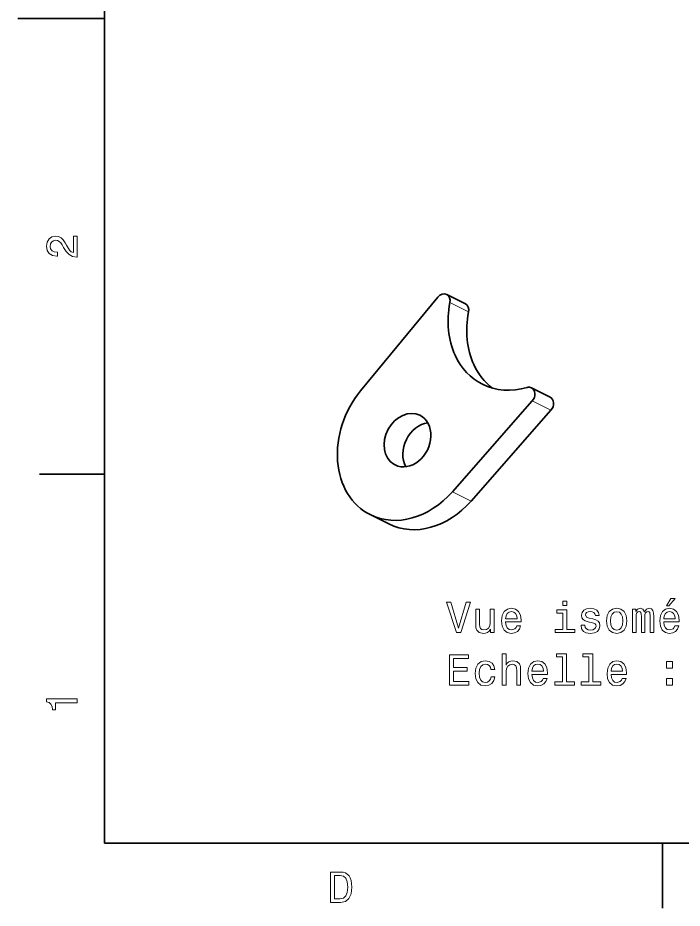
# Model space of a CAD drawing. Extents: x 0 to 296, y 0 to 210.
# Drawn here: x 0 to 76.6, y 2.5 to 105.1 of the extents above; entities that cross this region are included whole.
import ezdxf

# ---------------------------------------------------------------- set-up
doc = ezdxf.new("R2010")
doc.units = 0

msp = doc.modelspace()

# ---------------------------------------------------------------- linework, layer by layer
at = {"color": 7, "lineweight": 35}
for p, q in [((10, 200), (10, 10)), ((10, 10), (287, 10))]:
    msp.add_line(p, q, dxfattribs=at)
at = {"color": 7, "lineweight": 35, "ltscale": 0.25}
msp.add_line((10, 105), (0, 105), dxfattribs=at)
at = {"color": 7, "lineweight": 35, "ltscale": 0.349989}
msp.add_line((39.504372, 62.097038), (48.411171, 72.897804), dxfattribs=at)
at = {"color": 7, "lineweight": 35, "ltscale": 0.060156}
for p, q in [((51.573586, 72.126656), (49.420799, 73.201607)), ((61.345253, 61.380768), (59.192482, 62.455719)), ((40.619026, 47.836212), (42.771797, 46.761261))]:
    msp.add_line(p, q, dxfattribs=at)
at = {"color": 7, "lineweight": 13, "ltscale": 0.060156}
for p, q in [((51.948082, 71.186249), (49.795311, 72.261192)), ((61.436653, 59.866196), (59.283867, 60.941139)), ((50.07386, 50.473816), (52.226646, 49.398865))]:
    msp.add_line(p, q, dxfattribs=at)
at = {"color": 7, "lineweight": 35, "ltscale": 0.348559}
for p, q in [((50.07386, 50.473816), (59.283867, 60.941139)), ((52.226646, 49.398865), (61.436653, 59.866196))]:
    msp.add_line(p, q, dxfattribs=at)
at = {"color": 7, "lineweight": 35, "ltscale": 0.1875}
for p, q in [((10, 52.5), (2.5, 52.5)), ((74.300003, 10), (74.300003, 2.5))]:
    msp.add_line(p, q, dxfattribs=at)
at = {"color": 7, "lineweight": 13}
for points in [[(6.833213, 77.519447), (6.833213, 79.925072), (6.399496, 79.925072), (6.399496, 78.023773), (6.162464, 78.129684), (5.965778, 78.311241), (5.607709, 78.871033), (5.456412, 79.168587), (5.239553, 79.501442), (4.987392, 79.738472), (4.689842, 79.874641), (4.351945, 79.925072), (3.928314, 79.839333), (3.595461, 79.602303), (3.383646, 79.239189), (3.307997, 78.770172), (3.393732, 78.286018), (3.630764, 77.91787), (4.009006, 77.680832), (4.508286, 77.600143), (4.578891, 77.600143), (4.578891, 78.059074), (4.538545, 78.059074), (4.195605, 78.104462), (3.943444, 78.240631), (3.782061, 78.457489), (3.726585, 78.744957), (3.777017, 79.03746), (3.903098, 79.254318), (4.099784, 79.395531), (4.346902, 79.445961), (4.578891, 79.41066), (4.775577, 79.314842), (4.947046, 79.153458), (5.098343, 78.931557), (5.259727, 78.634003), (5.572406, 78.139771), (5.90526, 77.791786), (6.308718, 77.585014), (6.818084, 77.519447)], [(74.737305, 37.32283), (75.034851, 37.32283), (75.735863, 38.180176), (75.241623, 38.180176)], [(51.674625, 37.751503), (50.797104, 34.770954), (49.894363, 37.751503), (49.415257, 37.751503), (50.544941, 34.24646), (51.049263, 34.24646), (52.153732, 37.751503)], [(54.877075, 36.954674), (54.43327, 36.954674), (54.43327, 35.391273), (54.382835, 35.02816), (54.236584, 34.765911), (54.00964, 34.60453), (53.71209, 34.554096), (53.475056, 34.594444), (53.323761, 34.715481), (53.238026, 34.922253), (53.217854, 35.21476), (53.217854, 36.954674), (52.774048, 36.954674), (52.774048, 35.174416), (52.789177, 34.816345), (52.884998, 34.518795), (53.177505, 34.24646), (53.646526, 34.150639), (53.898689, 34.18594), (54.115547, 34.276718), (54.302147, 34.43306), (54.453442, 34.660004), (54.453442, 34.24646), (54.877075, 34.24646)], [(56.213528, 35.471966), (57.988747, 35.471966), (57.99379, 35.678738), (57.913097, 36.258709), (57.691193, 36.692425), (57.338169, 36.954674), (56.869148, 37.050495), (56.410213, 36.949631), (56.05719, 36.66721), (55.830242, 36.208275), (55.749554, 35.603088), (55.825199, 34.982773), (56.052147, 34.528881), (56.400127, 34.24646), (56.854019, 34.150639), (57.247391, 34.216202), (57.570156, 34.387669), (57.80719, 34.660004), (57.943356, 35.023117), (57.504597, 35.023117), (57.413818, 34.821388), (57.282692, 34.67009), (56.909492, 34.549053), (56.622032, 34.60453), (56.40517, 34.781044), (56.263962, 35.068504), (56.213528, 35.456833)], [(63.269005, 37.867496), (62.799984, 37.867496), (62.799984, 37.363174), (63.269005, 37.363174)], [(66.259644, 35.824989), (65.830963, 35.925854), (65.513245, 36.041847), (65.407333, 36.278881), (65.437592, 36.445309), (65.543503, 36.566345), (65.714966, 36.641994), (65.96209, 36.672253), (66.19912, 36.641994), (66.385719, 36.551216), (66.50676, 36.415047), (66.55719, 36.23349), (66.990906, 36.23349), (66.990906, 36.24358), (66.91526, 36.571388), (66.708488, 36.828594), (66.385719, 36.989975), (65.96209, 37.050495), (65.533417, 36.989975), (65.220734, 36.823547), (65.024048, 36.576431), (64.963531, 36.263752), (65.008919, 35.961159), (65.150131, 35.74934), (65.382118, 35.598045), (65.720016, 35.492138), (66.214249, 35.371101), (66.516846, 35.245018), (66.597534, 35.144154), (66.627792, 34.992859), (66.582405, 34.806259), (66.461365, 34.665047), (66.264679, 34.574268), (66.002434, 34.54401), (65.72506, 34.574268), (65.523331, 34.680176), (65.387161, 34.851646), (65.33168, 35.08868), (64.903008, 35.08868), (64.973618, 34.685223), (65.180389, 34.392715), (65.508194, 34.216202), (65.96209, 34.150639), (66.43615, 34.216202), (66.784134, 34.392715), (66.995949, 34.675133), (67.071594, 35.043289), (67.016121, 35.361012), (66.859787, 35.577873), (66.602577, 35.719082)], [(67.838165, 35.598045), (67.918861, 34.982773), (68.150848, 34.528881), (68.519005, 34.24646), (69.013245, 34.150639), (69.502434, 34.24646), (69.87059, 34.523838), (70.102577, 34.97773), (70.188309, 35.598045), (70.102577, 36.213318), (69.87059, 36.672253), (69.502434, 36.949631), (69.013245, 37.050495), (68.519005, 36.949631), (68.150848, 36.66721), (67.918861, 36.213318)], [(70.828804, 34.24646), (71.237305, 34.24646), (71.237305, 36.05698), (71.26252, 36.329311), (71.338173, 36.525997), (71.454163, 36.641994), (71.605461, 36.687382), (71.726501, 36.647038), (71.80719, 36.546173), (71.847534, 36.374702), (71.862663, 36.147758), (71.862663, 34.24646), (72.245949, 34.24646), (72.245949, 36.05698), (72.271164, 36.324268), (72.346817, 36.520954), (72.46785, 36.641994), (72.619148, 36.687382), (72.740189, 36.647038), (72.820877, 36.546173), (72.871307, 36.147758), (72.871307, 34.24646), (73.279816, 34.24646), (73.279816, 36.117496), (73.254593, 36.505825), (73.173904, 36.803375), (73.01252, 36.984932), (72.750275, 37.050495), (72.442635, 36.949631), (72.205605, 36.657124), (72.019005, 36.944588), (71.706329, 37.050495), (71.418861, 36.949631), (71.222176, 36.66721), (71.222176, 36.954674), (70.828804, 36.954674)], [(74.429672, 35.471966), (76.20488, 35.471966), (76.20993, 35.678738), (76.129234, 36.258709), (75.907333, 36.692425), (75.554306, 36.954674), (75.085289, 37.050495), (74.626358, 36.949631), (74.273331, 36.66721), (74.046387, 36.208275), (73.965691, 35.603088), (74.041336, 34.982773), (74.26828, 34.528881), (74.616272, 34.24646), (75.07016, 34.150639), (75.463531, 34.216202), (75.786301, 34.387669), (76.023331, 34.660004), (76.159492, 35.023117), (75.720734, 35.023117), (75.629959, 34.821388), (75.498833, 34.67009), (75.125633, 34.549053), (74.838165, 34.60453), (74.621307, 34.781044), (74.480103, 35.068504), (74.429672, 35.456833)], [(56.213528, 35.845161), (56.269005, 36.193146), (56.40517, 36.450352), (56.611946, 36.606689), (56.884277, 36.662167), (57.151569, 36.606689), (57.358341, 36.450352), (57.484421, 36.193146), (57.529812, 35.845161)], [(63.253876, 34.619659), (63.253876, 36.863895), (62.114105, 36.863895), (62.114105, 36.485653), (62.81007, 36.485653), (62.81007, 34.619659), (61.90229, 34.619659), (61.90229, 34.24646), (64.171745, 34.24646), (64.171745, 34.619659)], [(68.292061, 35.603088), (68.337448, 36.05698), (68.478661, 36.384789), (68.705605, 36.586517), (69.013245, 36.657124), (69.315834, 36.586517), (69.542778, 36.389832), (69.68399, 36.05698), (69.734421, 35.603088), (69.68399, 35.144154), (69.542778, 34.811302), (69.315834, 34.609573), (69.013245, 34.54401), (68.705605, 34.609573), (68.478661, 34.811302), (68.337448, 35.144154)], [(74.429672, 35.845161), (74.485146, 36.193146), (74.621307, 36.450352), (74.828079, 36.606689), (75.100418, 36.662167), (75.367706, 36.606689), (75.574478, 36.450352), (75.700562, 36.193146), (75.745949, 35.845161)], [(55.825199, 28.199631), (56.269005, 28.199631), (56.269005, 29.763031), (56.314392, 30.121101), (56.460648, 30.383348), (56.687592, 30.544731), (56.990185, 30.605251), (57.232262, 30.554817), (57.38356, 30.418652), (57.459206, 30.191706), (57.484421, 29.889112), (57.484421, 28.199631), (57.928226, 28.199631), (57.928226, 29.979891), (57.908054, 30.337959), (57.817276, 30.635509), (57.519726, 30.907845), (57.055748, 31.003666), (56.803589, 30.968363), (56.586727, 30.872541), (56.40517, 30.721245), (56.269005, 30.514473), (56.269005, 31.820667), (55.825199, 31.820667)], [(62.779812, 31.44747), (62.779812, 28.57283), (61.866989, 28.57283), (61.866989, 28.199631), (64.131393, 28.199631), (64.131393, 28.57283), (63.223618, 28.57283), (63.223618, 31.820667), (62.083847, 31.820667), (62.083847, 31.44747)], [(65.815834, 31.44747), (65.815834, 28.57283), (64.903008, 28.57283), (64.903008, 28.199631), (67.167419, 28.199631), (67.167419, 28.57283), (66.259644, 28.57283), (66.259644, 31.820667), (65.119873, 31.820667), (65.119873, 31.44747)], [(49.738026, 28.199631), (51.957047, 28.199631), (51.957047, 28.623262), (50.202003, 28.623262), (50.202003, 29.80842), (51.765404, 29.80842), (51.765404, 30.227009), (50.202003, 30.227009), (50.202003, 31.275999), (51.916698, 31.275999), (51.916698, 31.699631), (49.738026, 31.699631)], [(54.513962, 30.010149), (54.952721, 30.010149), (54.861946, 30.413609), (54.645084, 30.731331), (54.30719, 30.928017), (53.868427, 31.003666), (53.384277, 30.902802), (53.016121, 30.62038), (52.784134, 30.161446), (52.703442, 29.546173), (52.779091, 28.935942), (53.006035, 28.482052), (53.364105, 28.199631), (53.853298, 28.103809), (54.287018, 28.179459), (54.624912, 28.391273), (54.856899, 28.724127), (54.957764, 29.167931), (54.534134, 29.167931), (54.458485, 28.885509), (54.317276, 28.673695), (54.115547, 28.54257), (53.868427, 28.502224), (53.560791, 28.567787), (53.33889, 28.769516), (53.202721, 29.097324), (53.157333, 29.561302), (53.202721, 30.015192), (53.343933, 30.343002), (53.570877, 30.544731), (53.868427, 30.615337), (54.130676, 30.569948), (54.327362, 30.453953), (54.458485, 30.26231)], [(59.24955, 29.425135), (61.024769, 29.425135), (61.029812, 29.631907), (60.94912, 30.211878), (60.727219, 30.645596), (60.374191, 30.907845), (59.90517, 31.003666), (59.446239, 30.902802), (59.093212, 30.62038), (58.866268, 30.161446), (58.785576, 29.556259), (58.861225, 28.935942), (59.088169, 28.482052), (59.43615, 28.199631), (59.890041, 28.103809), (60.283413, 28.169371), (60.606178, 28.340841), (60.843212, 28.613176), (60.979378, 28.976288), (60.540619, 28.976288), (60.449841, 28.774559), (60.318718, 28.623262), (59.945518, 28.502224), (59.658054, 28.557699), (59.441193, 28.734213), (59.299984, 29.021677), (59.24955, 29.410006)], [(68.35762, 29.425135), (70.132835, 29.425135), (70.137878, 29.631907), (70.05719, 30.211878), (69.835289, 30.645596), (69.482262, 30.907845), (69.013245, 31.003666), (68.554306, 30.902802), (68.201279, 30.62038), (67.974335, 30.161446), (67.893646, 29.556259), (67.969292, 28.935942), (68.196236, 28.482052), (68.54422, 28.199631), (68.998108, 28.103809), (69.391479, 28.169371), (69.714249, 28.340841), (69.951279, 28.613176), (70.087448, 28.976288), (69.648689, 28.976288), (69.557907, 28.774559), (69.426788, 28.623262), (69.053589, 28.502224), (68.766121, 28.557699), (68.549263, 28.734213), (68.408051, 29.021677), (68.35762, 29.410006)], [(74.737305, 30.156403), (75.433273, 30.156403), (75.433273, 30.907845), (74.737305, 30.907845)], [(59.24955, 29.798334), (59.305027, 30.146317), (59.441193, 30.403521), (59.647968, 30.55986), (59.920303, 30.615337), (60.187592, 30.55986), (60.394363, 30.403521), (60.520447, 30.146317), (60.565834, 29.798334)], [(68.35762, 29.798334), (68.413101, 30.146317), (68.549263, 30.403521), (68.756035, 30.55986), (69.028374, 30.615337), (69.295662, 30.55986), (69.502434, 30.403521), (69.628517, 30.146317), (69.673904, 29.798334)], [(74.737305, 28.199631), (75.433273, 28.199631), (75.433273, 28.951071), (74.737305, 28.951071)], [(6.833213, 26.159222), (6.833213, 26.618156), (3.307997, 26.618156), (3.307997, 26.275217), (3.615634, 26.184439), (3.822406, 26.002882), (3.943444, 25.725506), (3.98379, 25.34222), (4.341859, 25.34222), (4.341859, 26.159222)], [(37.194958, 6.666787), (36.029972, 6.666787), (36.029972, 3.166787), (37.194958, 3.166787), (37.744667, 3.277738), (38.153168, 3.615634), (38.405331, 4.165346), (38.496109, 4.916787), (38.415417, 5.683357), (38.314552, 5.985951), (38.173344, 6.228026), (37.764839, 6.555836), (37.497551, 6.636527)], [(37.159653, 6.248199), (37.542938, 6.17255), (37.805187, 5.940562), (37.961525, 5.527017), (38.011959, 4.916787), (37.956482, 4.326729), (37.800144, 3.913184), (37.532852, 3.666066), (37.159653, 3.585375), (36.498989, 3.585375), (36.498989, 6.248199)]]:
    msp.add_lwpolyline(points, close=True, dxfattribs=at)
at = {"color": 7, "lineweight": 35}
for centre, major_axis, start_param, end_param in [((48.974037, 72.306953), (-0.446732, -0.894669), 3.1415488424, 4.4315514644), ((48.974037, 72.306953), (-0.446732, -0.894669), 1.902810828, 3.1415488424), ((58.007973, 71.803604), (-4.467339, -8.946671), 5.0444034816, 5.7128584385), ((51.126823, 71.232002), (-0.446732, -0.894669), 1.902810828, 3.1415488424), ((60.160744, 70.728653), (-4.467339, -8.946671), 5.0444034816, 5.7128584385), ((58.007973, 71.803604), (-4.467339, -8.946671), 5.7128584385, 6.2831301269), ((60.160744, 70.728653), (-4.467339, -8.946671), 5.7128584385, 6.1320847652), ((58.007973, 71.803604), (-4.467339, -8.946671), 6.2831301269, 6.9215043398), ((44.907921, 56.424889), (-4.288643, -8.588806), 4.4315514644, 6.2831485293), ((58.74575, 61.561043), (-0.446732, -0.894669), 3.1416026684, 3.7799116862), ((58.74575, 61.561043), (-0.446732, -0.894669), 1.2511710498, 3.1416026684), ((60.898537, 60.486099), (-0.446732, -0.894669), 1.2511710498, 3.1416026684), ((44.907921, 56.424889), (-1.42955, -2.86293), 3.1415894971, 6.2128584385), ((44.907921, 56.424889), (-1.42955, -2.86293), 6.2831821507, 9.4247748043), ((47.060692, 55.349937), (-1.42955, -2.86293), 3.631838483, 5.7929869854), ((44.907921, 56.424889), (-1.42955, -2.86293), 6.2128584385, 6.2831821507), ((44.907921, 56.424889), (-4.288643, -8.588806), 6.2831485293, 7.534356357), ((47.060692, 55.349937), (-4.288643, -8.588806), 6.2831485293, 7.534356357)]:
    msp.add_ellipse(centre, major_axis=major_axis, ratio=0.798828, start_param=start_param, end_param=end_param, dxfattribs=at)

doc.saveas('drawing.dxf')
